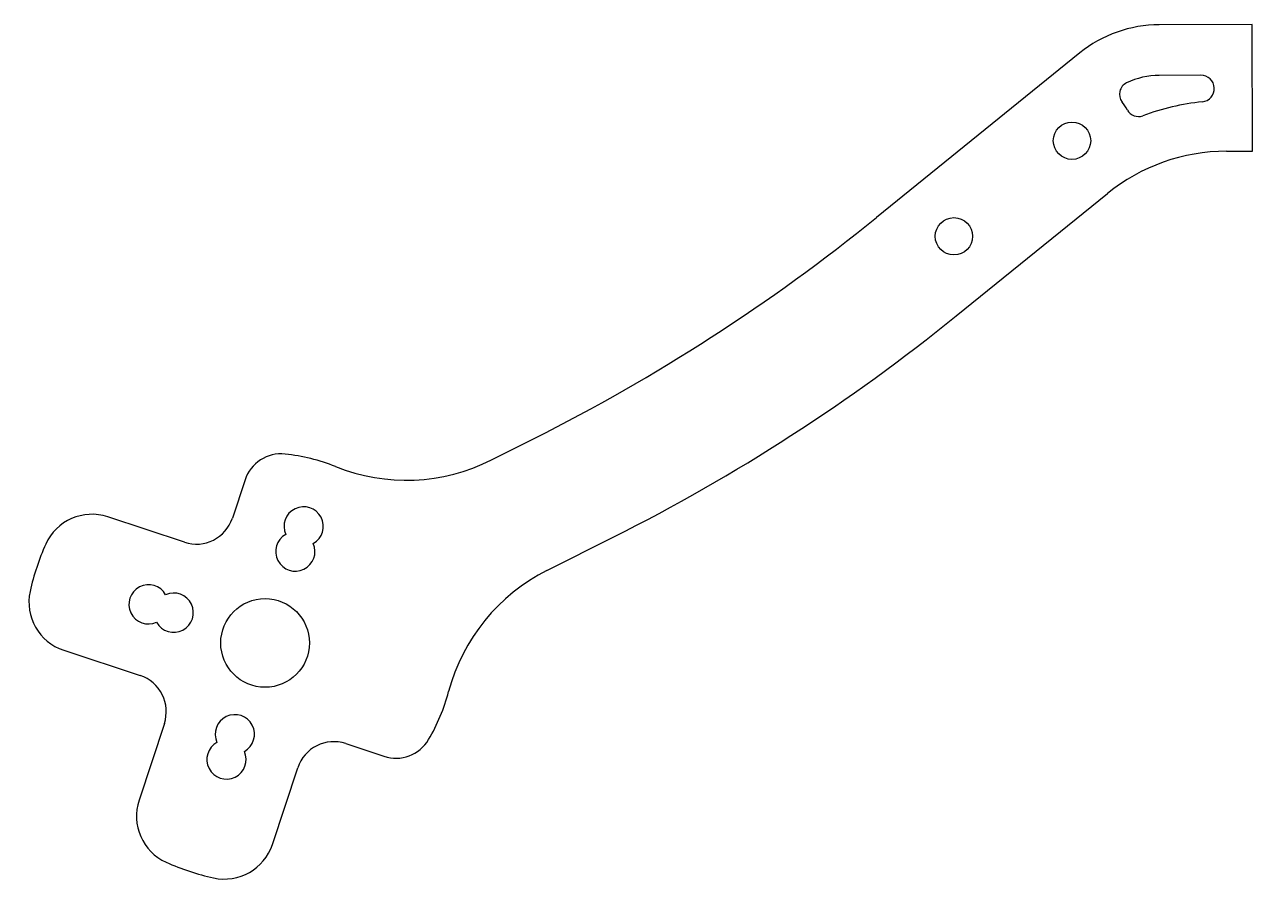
# Model space of a CAD drawing. Extents: x -97 to 0, y -90.8 to -22.9.
import ezdxf

# ---------------------------------------------------------------- set-up
doc = ezdxf.new("R2010")
doc.units = 0
doc.layers.get('0').update_dxf_attribs({"linetype": 'continuous'})

# ---------------------------------------------------------------- blocks, each defined once
blk = doc.blocks.new('PART__MIRRORING007')
at = {"color": 0}
for p, q in [((-0.037, -22.948), (-7.382, -22.964)), ((-0.015, -32.947), (-0.037, -22.948)), ((-13.653, -25.192), (-29.702, -38.189)), ((-4.08, -26.957), (-7.373, -26.964)), ((-2.066, -32.952), (-0.015, -32.947)), ((-23.409, -45.96), (-11.473, -36.295)), ((-60.123, -57.342), (-56.746, -55.645)), ((-79.584, -58.917), (-80.582, -61.932)), ((-84.373, -63.837), (-90.42, -61.835)), ((-55.736, -66.071), (-50.453, -63.416)), ((-93.908, -72.372), (-87.861, -74.374)), ((-85.956, -78.165), (-87.958, -84.212)), ((-71.628, -79.749), (-68.613, -80.747)), ((-77.421, -87.701), (-75.419, -81.654))]:
    blk.add_line(p, q, dxfattribs=at)
for centre, radius in [((-14.267, -32.124), 1.475), ((-23.593, -39.675), 1.475), ((-78, -71.793), 3.5)]:
    blk.add_circle(centre, radius, dxfattribs=at)
for centre, radius, start, end in [((-7.359, -32.964), 10, 90.12753, 129), ((-7.359, -32.964), 6, 90.12753, 115.59457), ((-4.077, -28.007), 1.05, -84.14767, 90.12752), ((-9.519, -28.454), 1, 115.59458, -142.30101), ((-14.267, -32.124), 5, 29.02592, 37.69896), ((-2.033, -47.952), 19, 95.85235, 110.44873), ((-9.02, -29.212), 1, -150.97403, -69.55125), ((-2.033, -47.952), 15, 90.12753, 129), ((-124.1, 78.383), 150, -63.3189, -51), ((-117.807, 70.611), 150, -63.31867, -51), ((-76.736, -59.86), 3, 83.95004, 161.68059), ((-78, -71.793), 15, 68.19734, 83.95004), ((-66.858, -43.939), 15, -111.80266, -63.31878), ((-74.952, -62.584), 1.55, -60.96109, -155.67647), ((-91.677, -65.632), 4, 71.68134, 155.75007), ((-83.43, -60.989), 3, -108.31864, -18.31941), ((-78, -71.793), 19, 155.75007, 167.61237), ((-75.612, -64.578), 1.55, 119.03891, 24.32353), ((-49, -79.474), 15, 116.68122, 165.1651), ((-92.651, -68.575), 4, 167.61237, -108.31861), ((-87.209, -68.744), 1.55, 29.03891, -65.67647), ((-85.215, -69.404), 1.55, -150.96109, 114.32353), ((-88.804, -77.222), 3, -18.31895, 71.68139), ((-78, -71.793), 15, -30.5876, -14.8349), ((-80.389, -79.008), 1.55, -60.96109, -155.67647), ((-67.67, -77.899), 3, -108.31821, -30.5876), ((-81.049, -81.001), 1.55, 119.03891, 24.32353), ((-72.571, -82.597), 3, 71.6818, 161.6812), ((-84.161, -85.469), 4, 161.68105, -114.24993), ((-81.218, -86.444), 4, -102.38763, -18.31895), ((-78, -71.793), 19, -114.24993, -102.38763)]:
    blk.add_arc(centre, radius, start, end, dxfattribs=at)

msp = doc.modelspace()

# ---------------------------------------------------------------- block references
at = {"color": 0}
msp.add_blockref('PART__MIRRORING007', (0, 0), dxfattribs=at)

doc.saveas('drawing.dxf')
